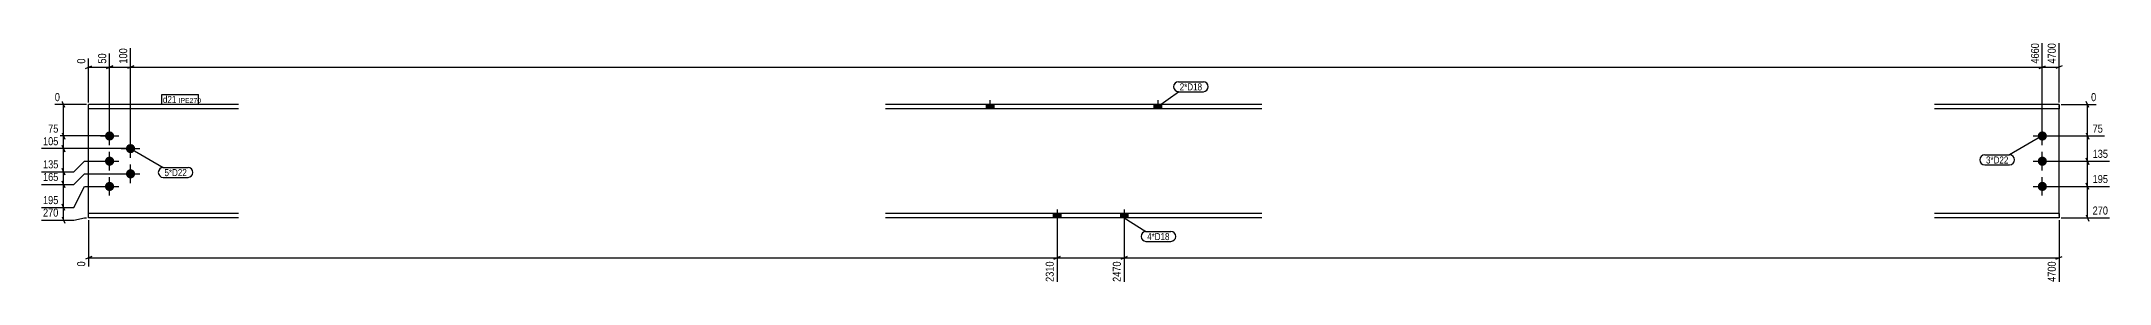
# Model space of a CAD drawing. Header units: millimetres. Extents: x 11 to 16548, y 11 to 587.
# Drawn here: x 11615 to 16548, y 11 to 587 of the extents above; entities that cross this region are included whole.
import ezdxf

# ---------------------------------------------------------------- set-up
doc = ezdxf.new("R2010")
doc.units = ezdxf.units.MM
doc.linetypes.add('DXK_LINE_DOT2', pattern=[3.9198, 1.9599, -1.9599])
for name, color, linetype in [('MÅLSÆTNING', 7, 'Continuous'), ('STÅL', 7, 'Continuous'), ('TEKST', 7, 'Continuous')]:
    doc.layers.add(name, color=color, linetype=linetype)
doc.styles.add('Arial Narrow', font='ARIALN.TTF', dxfattribs={"height": 0.2})

msp = doc.modelspace()

# ---------------------------------------------------------------- hatches: boundary and pattern name
at = {"layer": 'STÅL', "linetype": 'Continuous'}
for points in [[(13868.5, 427.1), (13886.5, 427.1), (13886.5, 437.3), (13868.5, 437.3)], [(14268.5, 427.1), (14286.5, 427.1), (14286.5, 437.3), (14268.5, 437.3)], [(11766.5, 362.3, -1), (11788.5, 362.3, -1)], [(16376.5, 362.3, -1), (16398.5, 362.3, -1)], [(11766.5, 302.3, -1), (11788.5, 302.3, -1)], [(11816.5, 332.3, -1), (11838.5, 332.3, -1)], [(16376.5, 302.3, -1), (16398.5, 302.3, -1)], [(11766.5, 242.2, -1), (11788.5, 242.2, -1)], [(11816.5, 272.2, -1), (11838.5, 272.2, -1)], [(16376.5, 242.2, -1), (16398.5, 242.2, -1)], [(14046.5, 177.5), (14028.5, 177.5), (14028.5, 167.3), (14046.5, 167.3)], [(14046.5, 177.5), (14028.5, 177.5), (14028.5, 167.3), (14046.5, 167.3)], [(14206.5, 177.5), (14188.5, 177.5), (14188.5, 167.3), (14206.5, 167.3)], [(14206.5, 177.5), (14188.5, 177.5), (14188.5, 167.3), (14206.5, 167.3)]]:
    msp.add_hatch(color=3, dxfattribs=at).paths.add_polyline_path(points)

# ---------------------------------------------------------------- linework, layer by layer
at = {"layer": 'MÅLSÆTNING', "color": 7, "linetype": 'Continuous'}
for p, q in [((11727.5, 442.3), (11727.5, 546.8)), ((11777.5, 367.3), (11777.5, 559)), ((11827.5, 337.3), (11827.5, 571.2)), ((11827.5, 337.3), (11827.5, 571.2)), ((16387.5, 367.3), (16387.5, 583.4)), ((16427.5, 442.3), (16427.5, 583.4)), ((11720, 523.1), (11735, 529.1)), ((11770, 523.1), (11785, 529.1)), ((11777.5, 526.1), (11827.5, 526.1)), ((11835, 529.1), (11820, 523.1)), ((11835, 529.1), (11820, 523.1)), ((16380, 523.1), (16395, 529.1)), ((16387.5, 526.1), (16427.5, 526.1)), ((16435, 529.1), (16420, 523.1)), ((11670.5, 429.8), (11664.5, 444.8)), ((16498.3, 429.8), (16492.3, 444.8)), ((11722.5, 437.3), (11646.9, 437.3)), ((11667.5, 362.3), (11667.5, 437.3)), ((16432.5, 437.3), (16516, 437.3)), ((16495.3, 362.3), (16495.3, 437.3)), ((11772.5, 362.3), (11627.4, 362.3)), ((11772.5, 362.3), (11627.4, 362.3)), ((11664.5, 369.8), (11670.5, 354.8)), ((11664.5, 369.8), (11670.5, 354.8)), ((16392.5, 362.3), (16535.5, 362.3)), ((16392.5, 362.3), (16535.5, 362.3)), ((16492.3, 369.8), (16498.3, 354.8)), ((16492.3, 369.8), (16498.3, 354.8)), ((16495.3, 302.3), (16495.3, 362.3)), ((11692.5, 277.3), (11717.5, 302.3)), ((11692.5, 277.3), (11717.5, 302.3)), ((11717.5, 302.3), (11772.5, 302.3)), ((11717.5, 302.3), (11772.5, 302.3)), ((16392.5, 302.3), (16547.7, 302.3)), ((16392.5, 302.3), (16547.7, 302.3)), ((16498.3, 294.8), (16492.3, 309.8)), ((11692.5, 247.2), (11717.5, 272.2)), ((11692.5, 247.2), (11717.5, 272.2)), ((11717.5, 272.2), (11822.5, 272.2)), ((11717.5, 272.2), (11822.5, 272.2)), ((16498.3, 234.8), (16492.3, 249.8)), ((11670.5, 184.7), (11664.5, 199.7)), ((11692.5, 192.2), (11717.5, 242.2)), ((11692.5, 192.2), (11717.5, 242.2)), ((11717.5, 242.2), (11772.5, 242.2)), ((11717.5, 242.2), (11772.5, 242.2)), ((16392.5, 242.2), (16547.7, 242.2)), ((16495.3, 167.3), (16495.3, 242.2)), ((11615.2, 192.2), (11692.5, 192.2)), ((11615.2, 162.3), (11692.5, 162.3)), ((11664.5, 169.8), (11670.5, 154.8)), ((11667.5, 162.3), (11667.5, 192.2)), ((11692.5, 162.3), (11717.5, 167.3)), ((11717.5, 167.3), (11722.5, 167.3)), ((11727.5, 162.3), (11727.5, 51.6)), ((16427.5, 162.3), (16427.5, 15)), ((16432.5, 167.3), (16547.7, 167.3)), ((16492.3, 174.8), (16498.3, 159.8)), ((14037.5, 134.8), (14037.5, 15)), ((14197.5, 134.8), (14197.5, 15)), ((14197.5, 134.8), (14197.5, 15)), ((11735, 75.3), (11720, 69.3)), ((11727.5, 72.3), (14037.5, 72.3)), ((14030, 69.3), (14045, 75.3)), ((14205, 75.3), (14190, 69.3)), ((14190, 69.3), (14205, 75.3)), ((14197.5, 72.3), (16427.5, 72.3)), ((16420, 69.3), (16435, 75.3))]:
    msp.add_line(p, q, dxfattribs=at)
at = {"layer": 'STÅL', "color": 3, "linetype": 'Continuous'}
for p, q in [((13877.5, 447.3), (13877.5, 427.1)), ((14277.5, 447.3), (14277.5, 427.1)), ((13868.5, 437.3), (13868.5, 427.1)), ((13886.5, 437.3), (13886.5, 427.1)), ((14268.5, 437.3), (14268.5, 427.1)), ((14286.5, 437.3), (14286.5, 427.1)), ((11755.5, 362.3), (11799.5, 362.3)), ((11777.5, 340.3), (11777.5, 384.3)), ((11827.5, 310.3), (11827.5, 354.3)), ((16365.5, 362.3), (16409.5, 362.3)), ((16387.5, 340.3), (16387.5, 384.3)), ((11755.5, 302.3), (11799.5, 302.3)), ((11777.5, 280.3), (11777.5, 324.3)), ((11805.5, 332.3), (11849.5, 332.3)), ((16365.5, 302.3), (16409.5, 302.3)), ((16387.5, 280.3), (16387.5, 324.3)), ((11777.5, 220.3), (11777.5, 264.3)), ((11805.5, 272.2), (11849.5, 272.2)), ((11827.5, 250.3), (11827.5, 294.3)), ((16387.5, 220.3), (16387.5, 264.3)), ((11755.5, 242.2), (11799.5, 242.2)), ((16365.5, 242.2), (16409.5, 242.2)), ((14028.5, 177.5), (14028.5, 167.3)), ((14028.5, 177.5), (14028.5, 167.3)), ((14037.5, 187.5), (14037.5, 122.5)), ((14037.5, 187.5), (14037.5, 122.5)), ((14046.5, 177.5), (14046.5, 167.3)), ((14046.5, 177.5), (14046.5, 167.3)), ((14188.5, 177.5), (14188.5, 167.3)), ((14188.5, 177.5), (14188.5, 167.3)), ((14197.5, 187.5), (14197.5, 122.5)), ((14197.5, 187.5), (14197.5, 122.5)), ((14206.5, 177.5), (14206.5, 167.3)), ((14206.5, 177.5), (14206.5, 167.3))]:
    msp.add_line(p, q, dxfattribs=at)
at = {"layer": 'STÅL', "color": 2, "linetype": 'Continuous'}
for p, q in [((11727.5, 167.3), (11727.5, 437.3)), ((12084.9, 437.3), (11727.5, 437.3)), ((12084.9, 427.1), (11727.5, 427.1)), ((14526.1, 437.3), (13628.5, 437.3)), ((14526.1, 427.1), (13628.5, 427.1)), ((16427.5, 437.3), (16130.2, 437.3)), ((16427.5, 427.1), (16130.2, 427.1)), ((16427.5, 437.3), (16427.5, 427.1)), ((16427.5, 412.1), (16427.5, 427.1)), ((16427.5, 177.5), (16427.5, 412.1)), ((12084.9, 177.5), (11727.5, 177.5)), ((12084.9, 167.3), (11727.5, 167.3)), ((14526.1, 177.5), (13628.5, 177.5)), ((14526.1, 167.3), (13628.5, 167.3)), ((16427.5, 177.5), (16130.2, 177.5)), ((16427.5, 167.3), (16130.2, 167.3)), ((16427.5, 177.5), (16427.5, 167.3))]:
    msp.add_line(p, q, dxfattribs=at)
at = {"layer": 'STÅL', "color": 7, "linetype": 'DXK_LINE_DOT2'}
for p, q in [((16427.5, 427.1), (16427.5, 437.3)), ((16427.5, 412.1), (16427.5, 425.9)), ((16427.5, 167.3), (16427.5, 177.5))]:
    msp.add_line(p, q, dxfattribs=at)

# ---------------------------------------------------------------- wipeouts: each hides what was drawn before it
at = {"color": 0}
for points in [[(14383.4, 470.8), (14383.4, 488.3), (14330.1, 488.3), (14330.1, 470.8)], [(16306.6, 296.8), (16306.6, 314.3), (16253.3, 314.3), (16253.3, 296.8)], [(11961.8, 266.8), (11961.8, 284.3), (11908.5, 284.3), (11908.5, 266.8)], [(14305.7, 114.5), (14305.7, 132), (14252.4, 132), (14252.4, 114.5)]]:
    msp.add_wipeout(points, dxfattribs=at).dxf.layer = 'TEKST'

# ---------------------------------------------------------------- next in the draw order: wipeouts: each hides what was drawn before it
at = {"color": 0, "linetype": 'Continuous'}
for points in [[(16423.5, 587.4), (16395.5, 587.4), (16395.5, 530.6), (16423.5, 530.6)], [(11663, 441.3), (11663, 469.3), (11642.9, 469.3), (11642.9, 441.3)], [(16520, 441.3), (16520, 469.3), (16499.8, 469.3), (16499.8, 441.3)], [(16535.9, 366.3), (16535.9, 394.3), (16503.5, 394.3), (16503.5, 366.3)], [(16548, 246.3), (16548, 274.3), (16503.5, 274.3), (16503.5, 246.3)], [(11659.4, 196.2), (11659.4, 224.2), (11614.8, 224.2), (11614.8, 196.2)], [(16548, 171.3), (16548, 199.3), (16503.5, 199.3), (16503.5, 171.3)], [(11723.5, 67.7), (11695.5, 67.7), (11695.5, 47.6), (11723.5, 47.6)], [(14033.5, 67.7), (14005.5, 67.7), (14005.5, 11), (14033.5, 11)], [(16423.5, 67.7), (16395.5, 67.7), (16395.5, 11), (16423.5, 11)]]:
    msp.add_wipeout(points, dxfattribs=at).dxf.layer = 'MÅLSÆTNING'
at = {"color": 0}
for points in [[(11936.8, 440.8), (11936.8, 458.3), (11904.8, 458.3), (11904.8, 440.8)], [(14383.4, 470.8), (14383.4, 488.3), (14330.1, 488.3), (14330.1, 470.8)], [(16306.6, 296.8), (16306.6, 314.3), (16253.3, 314.3), (16253.3, 296.8)], [(11961.8, 266.8), (11961.8, 284.3), (11908.5, 284.3), (11908.5, 266.8)], [(14305.7, 114.5), (14305.7, 132), (14252.4, 132), (14252.4, 114.5)]]:
    msp.add_wipeout(points, dxfattribs=at).dxf.layer = 'TEKST'

# ---------------------------------------------------------------- next in the draw order: linework, layer by layer
at = {"layer": 'MÅLSÆTNING', "color": 7, "linetype": 'Continuous'}
for p, q in [((16387.5, 367.3), (16387.5, 583.4)), ((11827.5, 526.1), (16387.5, 526.1)), ((16380, 523.1), (16395, 529.1)), ((16492.3, 309.8), (16498.3, 294.8)), ((16495.3, 242.2), (16495.3, 302.3)), ((11615.2, 247.2), (11692.5, 247.2)), ((11664.5, 254.7), (11670.5, 239.7)), ((16498.3, 234.8), (16492.3, 249.8)), ((16392.5, 242.2), (16547.7, 242.2)), ((14037.5, 134.8), (14037.5, 15)), ((14045, 75.3), (14030, 69.3)), ((14037.5, 72.3), (14197.5, 72.3))]:
    msp.add_line(p, q, dxfattribs=at)
at = {"layer": 'TEKST', "color": 7, "linetype": 'Continuous'}
for p, q in [((14277.5, 432.2), (14327.1, 467.8)), ((14327.1, 491.3), (14386.4, 491.3)), ((14327.1, 467.8), (14386.4, 467.8)), ((16387.5, 362.3), (16309.6, 317.3)), ((11827.5, 332.3), (11905.5, 287.3)), ((16250.3, 317.3), (16309.6, 317.3)), ((11905.5, 287.3), (11964.8, 287.3)), ((11905.5, 263.8), (11964.8, 263.8)), ((16250.3, 293.8), (16309.6, 293.8)), ((14197.5, 167.4), (14249.4, 135)), ((14249.4, 135), (14308.7, 135)), ((14249.4, 111.5), (14308.7, 111.5))]:
    msp.add_line(p, q, dxfattribs=at)
for centre, radius, start, end in [((14327.1, 479.6), 11.7, 90, 270), ((14386.4, 479.6), 11.8, 270, 90), ((16250.3, 305.5), 11.8, 90, 270), ((16309.6, 305.5), 11.7, 270, 90), ((11905.5, 275.5), 11.8, 90, 270), ((11964.8, 275.5), 11.7, 270, 90), ((14249.4, 123.2), 11.7, 90, 270), ((14308.7, 123.2), 11.8, 270, 90)]:
    msp.add_arc(centre, radius, start, end, dxfattribs=at)

# ---------------------------------------------------------------- next in the draw order: texts
at = {"layer": 'MÅLSÆTNING', "color": 3, "linetype": 'Continuous', "style": 'Arial Narrow'}
for s, height, p in [('4700', 19.09, (16419.5, 534.6)), ('0', 19.1, (11719.5, 51.6)), ('2310', 19.09, (14029.5, 15)), ('4700', 19.09, (16419.5, 15))]:
    msp.add_text(s, height=height, rotation=90.0002, dxfattribs=at).set_placement(p)
for s, height, p in [('0', 19.1, (11646.9, 445.3)), ('0', 19.1, (16503.8, 445.3)), ('75', 19.09, (16507.5, 370.3)), ('195', 19.09, (16507.5, 250.3)), ('270', 19.09, (16507.5, 175.3))]:
    msp.add_text(s, height=height, dxfattribs=at).set_placement(p)
at = {"layer": 'TEKST', "color": 3, "style": 'Arial Narrow'}
for s, p in [('2*D18', (14330.1, 470.8)), ('3*D22', (16253.3, 296.8)), ('5*D22', (11908.5, 266.8)), ('4*D18', (14252.4, 114.5))]:
    msp.add_text(s, height=16.7, dxfattribs=at).set_placement(p)

# ---------------------------------------------------------------- next in the draw order: wipeouts: each hides what was drawn before it
at = {"color": 0, "linetype": 'Continuous'}
msp.add_wipeout([(11659.4, 166.3), (11659.4, 194.3), (11614.8, 194.3), (11614.8, 166.3)], dxfattribs=at).dxf.layer = 'MÅLSÆTNING'
at = {"color": 0}
msp.add_wipeout([(11936.8, 440.8), (11936.8, 458.3), (11904.8, 458.3), (11904.8, 440.8)], dxfattribs=at).dxf.layer = 'TEKST'

# ---------------------------------------------------------------- next in the draw order: linework, layer by layer
at = {"layer": 'MÅLSÆTNING', "color": 7, "linetype": 'Continuous'}
for p, q in [((11667.5, 192.2), (11667.5, 247.2)), ((11670.5, 184.7), (11664.5, 199.7)), ((11615.2, 192.2), (11692.5, 192.2))]:
    msp.add_line(p, q, dxfattribs=at)
at = {"layer": 'TEKST', "color": 7, "linetype": 'Continuous'}
msp.add_line((11901.8, 437.8), (11901.8, 461.3), dxfattribs=at)

# ---------------------------------------------------------------- next in the draw order: texts
at = {"layer": 'MÅLSÆTNING', "color": 3, "linetype": 'Continuous', "style": 'Arial Narrow'}
for s, p in [('195', (11618.8, 200.2)), ('270', (11618.8, 170.3))]:
    msp.add_text(s, height=19.09, dxfattribs=at).set_placement(p)

# ---------------------------------------------------------------- next in the draw order: wipeouts: each hides what was drawn before it
at = {"color": 0, "linetype": 'Continuous'}
for points in [[(11823.5, 575.2), (11795.5, 575.2), (11795.5, 530.6), (11823.5, 530.6)], [(16383.5, 587.4), (16355.5, 587.4), (16355.5, 530.6), (16383.5, 530.6)], [(16548, 306.3), (16548, 334.3), (16503.5, 334.3), (16503.5, 306.3)], [(14193.5, 67.7), (14165.5, 67.7), (14165.5, 11), (14193.5, 11)]]:
    msp.add_wipeout(points, dxfattribs=at).dxf.layer = 'MÅLSÆTNING'
at = {"color": 0}
msp.add_wipeout([(11986.9, 440.8), (11986.9, 453.3), (11942, 453.3), (11942, 440.8)], dxfattribs=at).dxf.layer = 'TEKST'

# ---------------------------------------------------------------- next in the draw order: linework, layer by layer
at = {"layer": 'MÅLSÆTNING', "color": 7, "linetype": 'Continuous'}
for p, q in [((11777.5, 367.3), (11777.5, 559)), ((11727.5, 526.1), (11777.5, 526.1)), ((11785, 529.1), (11770, 523.1))]:
    msp.add_line(p, q, dxfattribs=at)

# ---------------------------------------------------------------- next in the draw order: texts
at = {"layer": 'MÅLSÆTNING', "color": 3, "linetype": 'Continuous', "style": 'Arial Narrow'}
for s, p in [('100', (11819.5, 534.6)), ('4660', (16379.5, 534.6)), ('2470', (14189.5, 15))]:
    msp.add_text(s, height=19.09, rotation=90.0002, dxfattribs=at).set_placement(p)
msp.add_text('135', height=19.09, dxfattribs=at).set_placement((16507.5, 310.3))

# ---------------------------------------------------------------- next in the draw order: wipeouts: each hides what was drawn before it
at = {"color": 0, "linetype": 'Continuous'}
msp.add_wipeout([(11659.4, 251.2), (11659.4, 279.2), (11614.8, 279.2), (11614.8, 251.2)], dxfattribs=at).dxf.layer = 'MÅLSÆTNING'
at = {"color": 0}
msp.add_wipeout([(11986.9, 440.8), (11986.9, 453.3), (11942, 453.3), (11942, 440.8)], dxfattribs=at).dxf.layer = 'TEKST'

# ---------------------------------------------------------------- next in the draw order: linework, layer by layer
at = {"layer": 'MÅLSÆTNING', "color": 7, "linetype": 'Continuous'}
for p, q in [((11615.2, 277.3), (11692.5, 277.3)), ((11615.2, 247.2), (11692.5, 247.2)), ((11664.5, 284.8), (11670.5, 269.8)), ((11670.5, 239.7), (11664.5, 254.7)), ((11667.5, 247.2), (11667.5, 277.3))]:
    msp.add_line(p, q, dxfattribs=at)
at = {"layer": 'TEKST', "color": 7, "linetype": 'Continuous'}
for p, q in [((11901.8, 461.3), (11989.9, 461.3)), ((11989.9, 437.8), (11989.9, 461.3)), ((11901.8, 437.8), (11989.9, 437.8))]:
    msp.add_line(p, q, dxfattribs=at)

# ---------------------------------------------------------------- next in the draw order: texts
at = {"layer": 'MÅLSÆTNING', "color": 3, "linetype": 'Continuous', "style": 'Arial Narrow'}
msp.add_text('165', height=19.09, dxfattribs=at).set_placement((11618.8, 255.2))
at = {"layer": 'TEKST', "color": 3, "style": 'Arial Narrow'}
for s, height, p in [('d21', 16.7, (11904.8, 440.8)), ('IPE270', 11.93, (11942, 440.8))]:
    msp.add_text(s, height=height, dxfattribs=at).set_placement(p)

# ---------------------------------------------------------------- next in the draw order: wipeouts: each hides what was drawn before it
at = {"color": 0, "linetype": 'Continuous'}
msp.add_wipeout([(11773.5, 563), (11745.5, 563), (11745.5, 530.6), (11773.5, 530.6)], dxfattribs=at).dxf.layer = 'MÅLSÆTNING'

# ---------------------------------------------------------------- next in the draw order: texts
at = {"layer": 'MÅLSÆTNING', "color": 3, "linetype": 'Continuous', "style": 'Arial Narrow'}
msp.add_text('50', height=19.09, rotation=90.0002, dxfattribs=at).set_placement((11769.5, 534.6))

# ---------------------------------------------------------------- next in the draw order: wipeouts: each hides what was drawn before it
at = {"color": 0, "linetype": 'Continuous'}
for points in [[(11723.5, 550.8), (11695.5, 550.8), (11695.5, 530.6), (11723.5, 530.6)], [(11659.4, 281.3), (11659.4, 309.3), (11614.8, 309.3), (11614.8, 281.3)]]:
    msp.add_wipeout(points, dxfattribs=at).dxf.layer = 'MÅLSÆTNING'

# ---------------------------------------------------------------- next in the draw order: linework, layer by layer
at = {"layer": 'MÅLSÆTNING', "color": 7, "linetype": 'Continuous'}
for p, q in [((11667.5, 332.3), (11667.5, 362.3)), ((11822.5, 332.3), (11615.2, 332.3)), ((11822.5, 332.3), (11615.2, 332.3)), ((11670.5, 324.8), (11664.5, 339.8)), ((11664.5, 339.8), (11670.5, 324.8)), ((11667.5, 277.3), (11667.5, 332.3)), ((11615.2, 277.3), (11692.5, 277.3)), ((11670.5, 269.8), (11664.5, 284.8))]:
    msp.add_line(p, q, dxfattribs=at)

# ---------------------------------------------------------------- next in the draw order: texts
at = {"layer": 'MÅLSÆTNING', "color": 3, "linetype": 'Continuous', "style": 'Arial Narrow'}
msp.add_text('0', height=19.1, rotation=90.0002, dxfattribs=at).set_placement((11719.5, 534.6))
msp.add_text('135', height=19.09, dxfattribs=at).set_placement((11618.8, 285.3))

# ---------------------------------------------------------------- next in the draw order: wipeouts: each hides what was drawn before it
at = {"color": 0, "linetype": 'Continuous'}
msp.add_wipeout([(11659.4, 366.3), (11659.4, 394.3), (11627, 394.3), (11627, 366.3)], dxfattribs=at).dxf.layer = 'MÅLSÆTNING'

# ---------------------------------------------------------------- next in the draw order: texts
at = {"layer": 'MÅLSÆTNING', "color": 3, "linetype": 'Continuous', "style": 'Arial Narrow'}
msp.add_text('75', height=19.09, dxfattribs=at).set_placement((11631, 370.3))

# ---------------------------------------------------------------- next in the draw order: wipeouts: each hides what was drawn before it
at = {"color": 0, "linetype": 'Continuous'}
msp.add_wipeout([(11659.4, 336.3), (11659.4, 364.3), (11614.8, 364.3), (11614.8, 336.3)], dxfattribs=at).dxf.layer = 'MÅLSÆTNING'

# ---------------------------------------------------------------- next in the draw order: texts
at = {"layer": 'MÅLSÆTNING', "color": 3, "linetype": 'Continuous', "style": 'Arial Narrow'}
msp.add_text('105', height=19.09, dxfattribs=at).set_placement((11618.8, 340.3))

doc.saveas('drawing.dxf')
